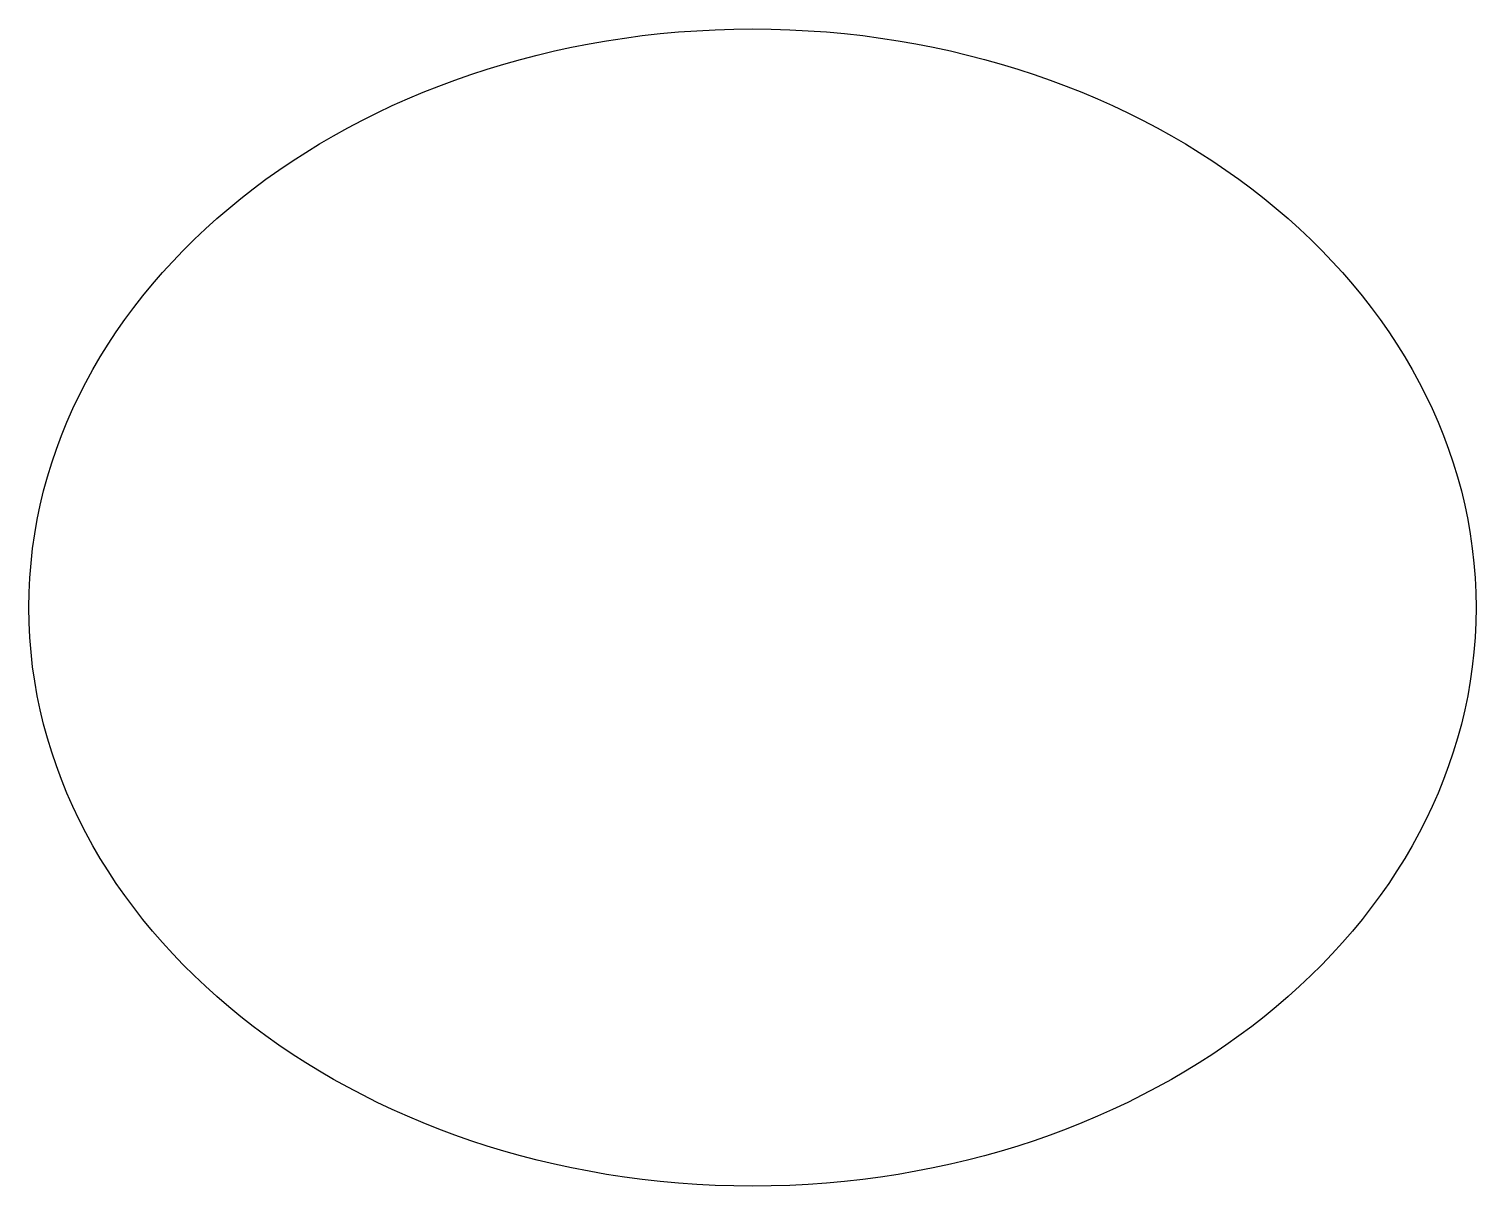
# Model space of a CAD drawing. Header units: millimetres. Extents: x 123 to 223, y 63 to 143.
import ezdxf

# ---------------------------------------------------------------- set-up
doc = ezdxf.new("R2010")
doc.units = ezdxf.units.MM
doc.header["$MEASUREMENT"] = 0

msp = doc.modelspace()

# ---------------------------------------------------------------- linework, layer by layer
msp.add_ellipse((172.85, 102.73), major_axis=(50, 0), ratio=0.8)

doc.saveas('drawing.dxf')
